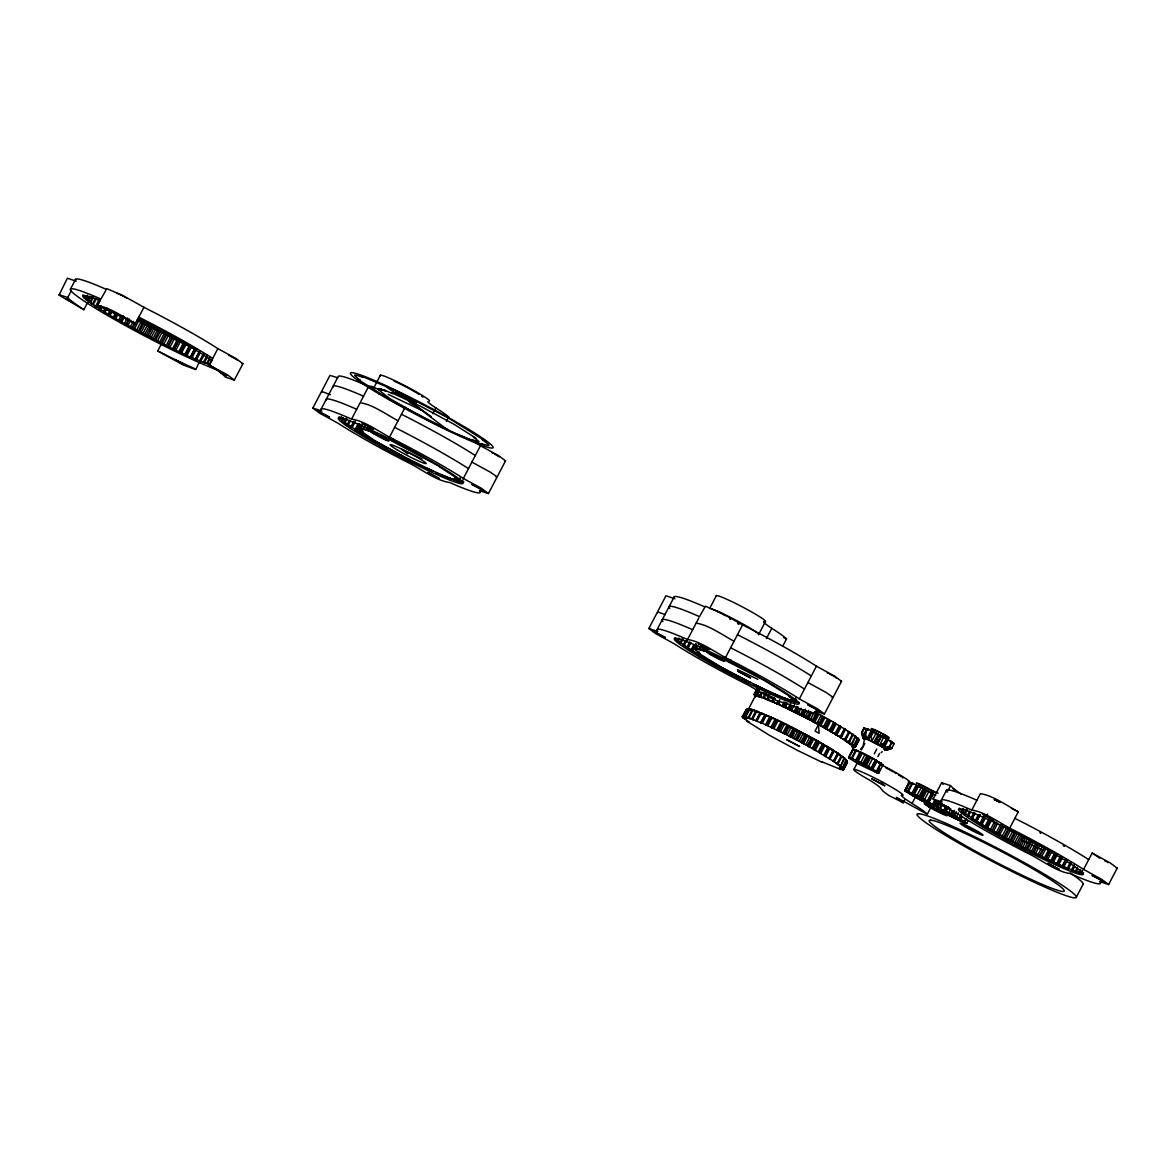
<?xml version="1.0" encoding="UTF-8"?>
<svg xmlns="http://www.w3.org/2000/svg" width="1176" height="1176" viewBox="0 0 1176 1176"><rect width="100%" height="100%" fill="white"/><g stroke="black" fill="none" stroke-linecap="round" stroke-linejoin="round"><path stroke-width="1.5" d="M748.318 709.466L755.139 696.207C754.713 691.473 753.713 696.854 756.874 695.986M756.859 691.15L754.683 695.31L755.58 697.25L754.11 694.34L757.006 688.798M846.382 760.343L846.602 762.945M851.674 746.363C855.378 747.848 849.792 748.083 854.996 747.348L859.024 739.439L855.422 737.293M174.327 349.331L180.178 352.462L184.456 344.274L178.605 341.158L174.019 349.537L120.231 321.386L123.112 315.58M707.717 660.206L703.174 657.605M1054.769 852.982L1050.506 861.155L1047.669 859.465L1051.947 851.292L1050.33 850.513L1045.743 858.892L1040.025 855.775L1044.303 847.602L1039.349 855.79L1037.835 855.04L1029.206 850.38L1033.483 842.207L1002.408 826.037L998.13 834.21L986.076 827.375L989.648 820.554M816.012 712.538L812.263 721.167L824.773 728.047L829.007 719.653L814.498 711.73L810.867 718.668L808.265 719.212L806.501 718.271L810.058 711.465M772.456 728.106L776.733 719.933L771.03 717.11L766.561 725.004L770.868 727.371L785.583 734.177L789.317 725.901L779.6 721.123L776.189 720.873L776.792 719.785L817.937 741.13L813.718 749.509L815.291 750.42L819.613 752.522L823.7 744.423L811.808 737.72L807.236 745.555L813.718 749.509M817.996 741.336L828.992 747.554L828.757 748.862L824.964 745.364L820.686 753.537L829.918 759.196L834.387 761.563L838.018 754.639L837.782 753.081L834.196 751.008L829.918 759.196M880.853 735.279L877.517 744.305L879.457 745.364L885.205 743.717L887.645 739.057L872.504 731.09L868.447 739.748L883.97 748.054L889.409 746.334L891.849 741.674L886.836 738.998L882.559 747.172L885.205 743.717L884.161 743.114L879.045 745.172M822.627 716.125L818.658 724.636L830.535 731.34L835.004 723.078L829.007 719.653M778.953 730.884L782.937 722.74M779.776 699.72L777.865 704.027L783.569 706.85L785.788 702.528M783.569 706.85L784.333 705.291L785.744 705.967L787.773 708.849L810.764 720.359M746.539 710.892L742.909 717.816L749.083 722.035L746.731 721.094L769.501 735.323L797.21 750.259L822.406 762.415L821.789 761.739L841.31 769.663L839.047 768.104L843.236 769.854L847.264 761.945C844.456 755.977 849.293 766.972 846.455 760.387M851.512 745.07C851.968 748.23 858.465 746.745 853.306 747.304M843.236 769.854L840.223 768.09L843.765 769.604L847.426 762.562M859.156 740.174L855.525 747.098M696.589 649.769C686.505 643.875 703.909 653.253 694.516 647.741L695.957 644.977M745.628 718.301C735.544 712.406 752.949 721.785 743.541 716.272L747.157 709.349L750.038 709.069M87.289 303.158L83.863 309.7L59.035 295.147L67.355 278.227L76.278 281.182M70.413 289.237L75.543 279.418M83.863 309.7A89.788 7.041 27.6 0 1 67.723 297.543L71.148 291.001M87.494 295.485L86.069 298.219L87.377 295.25M88.391 296.587L86.965 299.321L88.112 296.264M90.64 296.646L88.509 300.733L89.479 297.601M93.492 296.984L90.64 302.438L90.023 301.953L92.875 296.499M96.932 297.616L93.374 304.437L92.595 303.878L95.447 298.425M100.225 299.88L96.667 306.686L95.741 306.069L99.298 299.248M97.49 305.613C109.618 307.127 123.686 317.329 135.431 323.679A89.788 7.041 27.6 0 0 97.49 305.613L100.225 300.38M217.839 348.611L209.284 364.957A89.788 7.041 27.6 0 1 225.424 377.114L234.362 380.083L242.903 363.737L236.038 358.562L217.839 348.611A89.788 7.041 27.6 0 0 143.972 307.318L122.745 295.441L106.796 288.664L100.916 299.071A89.788 7.041 27.6 0 0 96.77 309.082A89.788 7.041 27.6 0 0 217.575 370.043M101.915 306.466L100.489 309.185L99.416 308.494L100.842 305.775M106.237 309.17L104.811 311.89L103.606 311.155L105.032 308.421M111.705 310.699L109.574 314.786L104.855 312.375L106.987 308.288M108.251 313.992L109.677 311.272M116.88 313.757L114.733 317.843L110.074 315.506L108.824 314.756L110.956 310.67M110.074 315.506L112.205 311.419M113.308 317.005L115.454 312.919M120.261 321.033L114.351 318.005L116.483 313.918L110.647 310.92M115.689 318.784L117.821 314.698M118.747 320.166L120.878 316.079M120.231 321.386L122.363 317.299M121.642 322.18L124.494 316.726M124.48 323.429L127.331 317.976M126.067 324.311L128.919 318.872M126.405 324.855L129.257 319.402M127.875 325.664L130.727 320.21M130.463 326.752L133.314 321.298M132.124 327.663L134.975 322.209M132.814 328.383L143.972 307.318M134.329 329.207L138.606 321.033L178.605 341.158M136.651 330.118L140.929 321.945M138.342 331.044L142.619 322.871M139.4 331.941L143.678 323.753M140.944 332.764L145.221 324.576M142.972 333.499L147.235 325.326M144.692 334.41L148.97 326.237M146.089 335.469L150.366 327.296M149.999 330.794L152.851 325.34M147.647 336.292L151.91 328.119M149.352 336.851L153.63 328.677M151.087 337.747L155.364 329.574M152.806 338.967L157.084 330.794M154.365 339.761L158.642 331.588M155.746 340.143L160.024 331.97M157.481 341.025L161.744 332.852M159.51 342.378L163.787 334.204M161.053 343.157L165.316 334.984M199.082 362.502L195.76 369.602L183.294 364.972L157.731 350.977L161.156 344.436M162.082 343.348L166.36 335.16M163.787 344.186L168.065 336.013M166.11 345.685L170.388 337.497M167.624 346.42L171.902 338.247M168.3 346.42L172.578 338.232M169.961 347.229L174.239 339.055M172.549 348.831L176.826 340.658M174.019 349.537L178.296 341.363M175.93 350.095L180.207 341.922M178.767 351.8L183.044 343.627M180.178 352.462L184.397 343.892L190.306 346.993M188.88 349.713L186.028 355.167L181.648 352.771L185.926 344.597M184.706 354.564L188.983 346.376M185.617 354.593L189.895 346.406L194.569 348.904L190.291 357.078L186.028 355.167M187.058 355.24L191.335 347.067M190.762 356.872L195.025 348.699L196.363 349.287L192.1 357.46L190.291 357.078M192.1 357.46L196.612 359.827L195.495 358.901L199.758 350.727M195.481 359.341L199.038 352.535M195.495 358.901L196.715 359.415L200.273 352.594M196.715 359.415L201.243 361.738L199.773 360.65L203.33 353.829M201.64 358.606L203.771 354.52M199.773 360.65L200.861 361.076L204.433 354.27M200.861 361.076L205.359 363.34L203.551 362.09L207.123 355.284M203.551 362.09L204.506 362.443L207.358 356.989M204.506 362.443L208.916 364.634L206.814 363.237L209.666 357.783M206.814 363.237L207.623 363.502L209.754 359.415M210.93 361.326L210.151 364.222M470.988 439.809A89.788 7.041 27.6 0 1 480.455 445.733L498.653 455.685L505.533 460.86L488.422 493.567L479.499 490.598A89.788 7.041 27.6 0 1 449.732 482.527C437.619 481.013 423.551 470.812 411.806 464.461A89.788 7.041 27.6 0 1 337.938 423.184L319.74 413.232L312.875 408.057L329.971 375.35L337.718 377.819M321.063 409.263L338.159 376.555A89.788 7.041 27.6 0 1 368.661 386.389L360.797 401.442M341.437 416.392L339.555 418.715M342.951 417.627L342.142 420.832L343.568 418.097M347.023 418.73L344.877 422.816L344.098 422.257L346.244 418.171M350.316 420.993L348.169 425.08L347.243 424.448L349.39 420.361M312.875 408.057L321.798 411.027A89.788 7.041 27.6 0 1 351.565 419.097L360.121 402.751C372.233 404.265 386.301 414.452 398.047 420.802M354.843 422.125L351.991 427.579L350.933 426.888L353.785 421.434M352.3 426.447L355.152 420.993M380.407 375.144L373.571 388.227A27.827 2.19 27.6 0 1 375.188 388.447M355.108 429.534L357.96 424.08M359.341 426.08L357.901 428.858L360.9 430.21L357.372 428.064L359.488 423.728M359.165 424.83L356.313 430.284L355.211 430.063L361.076 433.18L362.502 430.46M356.357 430.754L357.783 428.035M357.372 428.064L361.399 429.02L358.518 427.314L359.974 424.536M358.518 427.314L360.326 424.58M358.886 427.344L362.987 429.24L360.429 427.652L361.885 424.889M360.429 427.652L362.428 425.021M359.753 432.386L361.179 429.666M361.752 430.431L360.326 433.15L361.076 433.18M360.988 427.799L365.368 429.887L363.193 428.476L364.648 425.697M363.193 428.476L365.383 425.947M363.002 431.166L361.576 433.885L366.25 436.237M363.928 428.711L368.529 430.975L366.765 429.74L368.206 426.976M488.422 493.567L481.557 488.393L463.359 478.441A89.788 7.041 27.6 0 0 389.491 437.163L405.132 407.264M432.753 413.702L435.796 407.881A45.041 3.528 27.6 0 1 427.799 401.692M446.351 421.361L448.644 416.995A62.137 4.88 27.6 0 0 437.075 408.689L435.796 407.881M458.317 481.616L460.242 477.75M459.125 481.881L460.551 479.161M463.359 478.441L480.455 445.733M463.079 479.881L461.007 482.439M669.747 608.565A89.788 7.041 27.6 0 1 669.556 606.39L670.688 606.301A89.788 7.041 27.6 0 1 699.514 616.636L705.409 606.228L721.344 613.005L742.585 624.897A89.788 7.041 27.6 0 1 816.438 666.175L834.651 676.126L841.516 681.301L824.405 714.008L815.482 711.039A89.788 7.041 27.6 0 1 785.715 702.954C773.602 701.44 759.534 691.253 747.789 684.902A89.788 7.041 27.6 0 1 673.921 643.61L655.723 633.658L648.858 628.499L665.954 595.791L674.877 598.746M657.046 629.689L674.142 596.982M679.552 638.539L678.14 641.258L678.934 638.053M683.006 639.171L680.86 643.257L680.081 642.699L682.227 638.612M683.227 644.889L685.373 640.802M684.153 645.521L687.005 640.067M648.858 628.499L657.781 631.453A89.788 7.041 27.6 0 1 687.548 639.538L698.838 617.944M690.827 642.552L687.975 648.005L686.916 647.315L689.768 641.861M690.43 642.802L687.578 648.255L692.296 650.725L695.854 643.904M709.554 608.668L716.39 595.585M691.091 649.975L693.943 644.521M750.361 682.506L721.829 667.571L698.338 653.033L697.691 652.562L700.058 653.503L693.311 648.314L695.81 643.654M693.766 648.476L692.341 651.195L697.059 653.621M694.516 647.741L696.31 645.007M694.869 647.785L698.97 649.666L696.427 648.094L697.868 645.315M696.427 648.094L701.352 650.328L699.176 648.902L700.631 646.139M699.176 648.902L701.366 646.388M701.837 656.84L697.559 654.326L698.985 651.607M699.911 649.152L704.512 651.416L702.748 650.181L704.189 647.403L709.598 649.549L698.147 643.522L704.159 647.285M824.405 714.008L817.54 708.834L799.342 698.882A89.788 7.041 27.6 0 0 725.474 657.605L742.585 624.897M724.945 659.942L729.326 662.411L730.752 659.677M765.385 621.604L758.549 634.687A27.827 2.19 27.6 0 0 740.233 622.501A27.827 2.19 27.6 0 0 711.171 608.889M766.458 638.495L771.779 628.322A45.041 3.528 27.6 0 1 763.783 622.133M742.909 717.816L745.922 719.168L742.335 716.845L746.29 709.422L748.715 709.025M742.394 717.022L746.01 710.098M755.139 696.207L754.154 694.516L757.05 688.974M759.387 689.959L757.226 694.105L757.844 696.148L761.504 697.588L756.095 695.869L755.315 693.766L757.476 689.606M743.541 716.272L747.51 709.393L749.95 709.025M756.8 695.942L755.668 693.796L757.844 689.65M743.894 716.316L747.995 718.198L745.452 716.625L749.068 709.701L750.994 709.231L756.859 711.421M745.452 716.625L749.626 709.834L752.155 709.554M758.932 696.442L757.77 694.252L759.226 691.488M782.746 646.153L786.553 638.877A73.147 5.733 27.6 0 0 773.264 629.263L771.779 628.322M746.01 716.757L750.391 718.859L748.215 717.433L751.832 710.51L753.595 709.981L778.13 720.418M808.529 710.363L805.633 715.905L805.736 717.713L777.424 703.821L760.446 696.898L759.99 694.928L761.431 692.149M748.215 717.433L748.95 717.683L752.567 710.76L755.036 710.466M761.96 697.412L760.725 695.178L762.166 692.399M748.95 717.683L753.537 719.947L751.773 718.712L755.389 711.789L756.977 711.171M763.812 698.088L764.988 693.428M752.581 719.594L756.3 712.127L760.519 712.803L756.242 720.976L751.773 718.712M769.295 695.134L767.84 697.897L768.516 700.176L765.576 698.75L764.459 696.545L765.899 693.781M756.08 720.418L759.696 713.494L761.004 712.744L764.841 714.582L760.563 722.755L756.242 720.976M767.355 699.72L768.781 696.986M757.138 720.859L760.754 713.935L763.121 713.626M773.823 697.412L771.677 701.499L767.855 699.661M761.034 722.52L765.738 714.743L771.221 717.389L766.943 725.563L761.034 722.52L761.886 723.328L764.033 719.242M761.225 723.034L764.797 716.228M772.338 701.778L774.484 697.691M762.239 723.049L765.855 716.125L768.134 715.802M765.473 724.901L769.751 716.728M774.969 702.719L772.794 700.014L772.573 701.66L776.586 703.645L778.012 700.911M766.208 725.225L770.486 717.051M778.747 701.249L777.321 703.968L776.586 703.645M767.884 725.607L771.5 718.683L773.646 718.315M770.868 727.371L775.146 719.183M781.981 706.1L784.127 702.013M771.662 727.738L775.94 719.565M782.775 706.482L784.921 702.395M773.97 728.473L777.601 721.549M785.744 705.967L787.185 703.189M776.66 730.12L780.938 721.932M787.773 708.849L790.625 703.395M777.498 730.516L781.775 722.343M788.611 709.26L790.757 705.174M778.365 730.943L782.643 722.755M789.478 709.672L791.61 705.585M788.728 700.573L785.245 698.265L793.947 701.337L795.902 697.339M793.947 701.337L795.652 698.559M789.772 709.657L792.168 705.6M795.726 699.338L794.3 702.057L795.108 702.322L796.534 699.602M780.438 731.619L784.054 724.681L785.877 724.181M792.712 711.098L792.198 709.099L794.373 704.938M799.342 698.882L816.438 666.175M782.775 733.104L787.038 724.93M793.888 711.847L796.74 706.394M783.642 733.53L787.92 725.357M794.755 712.274L797.607 706.82M784.51 733.971L788.787 725.798M795.623 712.715L798.475 707.261M796.167 712.818L798.798 708.893M807.236 745.555L787.097 734.941L790.713 728.018L792.345 727.43L811.66 737.631M799.18 714.346L798.872 712.435L801.032 708.275M789.037 736.264L793.315 728.076M800.15 714.993L803.002 709.554M789.934 736.72L794.197 728.532M801.047 715.449L803.884 709.995M790.816 737.161L795.094 728.988M801.929 715.905L805.487 709.099M792.33 737.631L795.858 729.223M802.693 716.14L806.28 710.965M793.873 738.425L797.49 731.501L798.901 730.796M795.388 739.542L799.651 731.354M796.27 739.998L800.547 731.825M807.383 718.742L810.94 711.936M797.152 740.468L801.429 732.295M808.265 719.212L811.837 712.391M799.107 741.174L802.723 734.25L802.399 732.648M800.621 741.982L805.428 734.25M801.679 742.879L805.957 734.706M812.792 721.623L817.07 713.435M802.547 743.35L806.824 735.176M813.674 722.093L817.937 713.905M803.428 743.82L807.706 735.647M814.542 722.564L818.819 714.376M805.766 744.746L809.382 737.822L808.867 736.102M815.718 723.019L817.54 722.24L821.157 715.317M818.496 724.548L815.071 731.09L819.113 733.324L818.496 724.548L809.25 719.565M807.824 746.216L812.102 738.043M818.952 724.96L823.215 716.787M808.662 746.687L812.939 738.513M819.79 725.43L824.053 717.257M809.514 747.157L813.777 738.969M820.627 725.886L824.89 717.713M812.204 748.303L815.821 741.38L815.13 739.557M821.965 726.474L823.964 725.798L827.595 718.874M813.616 749.097L817.937 741.13M829.109 720.08L824.832 728.253L835.827 734.471L836.915 733.265L835.71 732.545L833.431 733.045L830.344 731.428L835.004 723.078M814.512 749.965L818.775 741.791M825.625 728.708L829.888 720.52M815.291 750.42L819.569 742.232M826.419 729.149L830.682 720.976M818.29 751.758L821.921 744.834L821.068 742.909M827.919 729.826L830.065 729.252L833.681 722.329M820.686 753.537L819.231 752.684L823.685 744.423M819.966 753.11L824.229 744.937M831.079 731.854L835.357 723.681M831.814 732.28L836.077 724.107L834.622 723.255M823.935 755.065L827.566 748.142M835.71 732.545L839.326 725.621L836.077 724.107M824.993 754.33L827.845 748.877M838.429 736.058L841.869 736.294L840.546 737.381L835.401 734.427L837.533 730.34M824.935 756.08L829.212 747.907M836.048 734.824L840.531 726.342L839.326 725.621M825.596 756.491L829.874 748.303L828.962 747.554M836.709 735.22L840.987 727.047L839.664 726.254L840.531 726.342M829.036 758.153L832.652 751.229L829.874 748.303M840.796 735.632L844.427 728.708L840.987 727.047M829.345 758.829L833.622 750.655M844.736 729.385L840.458 737.572L844.618 739.998L846.161 739.057L849.778 732.134L844.162 729.032L845.485 729.37L841.031 737.925M833.49 760.975L837.106 754.051L835.974 751.905L845.162 758.593L847.264 761.945M854.07 735.97L858.01 738.234L854.379 745.158L852.291 745.775L842.839 738.837L845.25 738.455L848.866 731.531M834.298 760.24L837.856 753.434L836.9 752.787L837.782 753.081M846.838 736.264L844.691 740.351L847.984 742.306L849.719 741.468L853.335 734.544L848.014 731.531L849.778 732.134M839.679 754.36L841.575 757.065L837.944 763.988L837.209 763.474L840.84 756.55L837.856 753.434M846.514 741.277L848.984 740.953L852.6 734.03M842.619 756.477L844.324 759.108L840.708 766.032L843.78 758.682L842.575 756.447M847.264 742.159L849.454 743.394L851.924 743.085L855.54 736.161L851.159 733.706L853.335 734.544M849.454 743.394L850.557 744.246L852.482 743.526L855.54 736.161M842.619 767.663L845.882 760.416L844.75 758.197L846.235 760.74L842.619 767.663L839.752 766.414L843.809 769.486M851.586 745.114L854.026 744.82L857.642 737.896M848.631 757.256L852.909 749.068L857.642 751.17L855.76 749.876L851.483 758.064L853.379 759.358L848.631 757.256L851.836 759.299L848.866 757.976L853.144 749.803M863.449 730.09C859.568 735.088 867.329 746.584 861.582 732.472L864.022 727.812L867.888 729.649M848.881 757.256L853.159 749.083M872.004 732.927L868.447 739.748L863.61 737.822L861.832 732.486L864.272 727.826M842.972 769.868L847.102 761.71M852.335 747.745L854.746 747.363L858.877 739.204M881.794 736.117L877.517 744.305L876.135 743.6A12.951 1.014 27.6 0 0 865.551 738.557L864.492 738.087L864.433 733.28L866.874 728.62L872.504 731.09M852.262 758.373L856.54 750.185L861.611 752.831L857.333 761.004L851.483 758.064M871.093 730.84L866.815 739.013L865.213 733.589L867.653 728.929M864.492 738.087L863.61 737.822L866.462 732.369M855.702 760.284L859.979 752.096M861.435 749.92L864.772 743.526M857.333 761.004L861.391 752.346L876.532 760.328L871.445 768.442L875.018 761.622M853.894 769.383L857.701 762.107M872.254 768.501L858.245 761.063L862.523 752.89M876.105 733.177L871.842 741.35L871.195 736.294L873.636 731.619M860.729 762.621L864.992 754.433M862.728 763.621L867.006 755.448M873.841 742.365L877.193 739.292L878.413 739.939L873.841 742.365L878.119 734.192M864.228 764.077L868.505 755.889M877.193 739.292L879.619 734.632M865.462 764.723L869.74 756.535M866.403 765.561L870.681 757.388M874.253 753.889L876.767 749.097M868.344 766.62L872.607 758.447M879.457 745.364L883.72 737.19M871.21 767.899L875.488 759.711M884.161 743.114L886.601 738.455M877.899 756.624L879.56 753.434M877.134 761.137L881.353 763.371L877.075 771.544L872.857 769.31L877.134 761.137L875.723 760.255L876.532 760.328M888.247 739.88L883.97 748.054L881.647 746.687L885.205 743.717M887.807 747.098L886.381 749.818L883.793 747.995L890.026 746.76L891.849 741.674M876.458 771.118L880.736 762.945M848.866 757.976L859.391 764.532L877.061 772.941L879.722 769.016M877.59 773.102L875.003 771.515L878.81 773.147L883.029 764.826L878.972 762.415L881.353 763.371M884.543 749.759L886.528 750.259L891.761 748.362L894.142 743.555L890.085 741.145L892.466 742.1M904.8 790.36L909.077 782.187L913.811 784.289L911.929 782.995L907.652 791.169L909.533 792.462L904.8 790.36L908.004 792.418L905.035 791.095L909.651 783.216M905.05 790.375L909.313 782.187M935.89 802.135L933.759 806.222L921.602 800.827L905.388 791.389L907.519 787.303M908.431 791.477L912.694 783.304L917.78 785.935L913.502 794.109L907.652 791.169M931.113 806.957L927.32 814.233L926.512 813.424A59.8 4.689 27.6 0 0 920.69 809L912.091 803.443A44.703 3.513 27.6 0 1 901.272 795.182A27.827 2.19 27.6 0 0 887.659 784.907A27.827 2.19 27.6 0 0 855.511 769.589A27.827 2.19 27.6 0 0 869.137 779.864A44.747 3.513 27.6 0 1 880.927 788.611L882.882 790.992A59.785 4.689 27.6 0 0 889.027 795.579L903.212 802.752L904.726 799.842M911.87 793.388L916.148 785.215M913.502 794.109L917.559 785.465L932.7 793.433L927.614 801.547L931.172 794.741M928.423 801.62L914.413 794.182L918.691 785.994M912.091 803.443L915.898 796.181M916.883 795.726L921.161 787.553M918.897 796.74L923.175 788.567M920.396 797.181L924.674 789.008M921.631 797.828L925.894 789.655M922.572 798.68L926.85 790.492M924.498 799.739L928.775 791.566M927.379 801.003L931.657 792.83M935.376 800.562L933.23 804.649L929.025 802.429L933.303 794.256L931.892 793.374L932.7 793.433M1108.645 884.543L1101.78 879.369L1083.581 869.417L1092.137 853.07L1110.335 863.022L1117.2 868.182L1108.645 884.543L1099.722 881.574A89.788 7.041 27.6 0 1 1069.954 873.503C1057.841 871.975 1043.774 861.788 1032.028 855.437A89.788 7.041 27.6 0 1 958.161 814.159L939.962 804.208L933.097 799.033L941.638 782.672L950.575 785.642A89.788 7.041 27.6 0 0 961.439 794.3M932.627 804.237L934.758 800.136M933.759 806.222C926.541 800.915 938.095 811.22 937.066 802.017M934.964 806.266L937.11 802.164M938.948 804.208L936.816 808.309L939.786 809.632L936.581 807.574L938.713 803.487M936.581 807.574L939.668 802.135M941.285 800.239L946.415 790.419M968.127 820.598L966.745 823.465L962.953 821.833L965.54 823.435L946.165 814.204L937.154 808.603L939.301 804.516M947.841 790.875L950.575 785.642M936.816 807.574L941.315 809.676L939.418 808.382L941.564 804.296M939.418 808.382L940.197 808.691L942.343 804.605M940.197 808.691L943.652 810.602L945.783 806.515M947.415 807.236L945.283 811.322L947.195 806.751M961.63 816.1L960.204 818.819L946.195 811.381L948.326 807.295M948.664 812.939L950.796 808.853M950.678 813.954L952.104 811.22M952.178 814.395L954.309 810.308M953.398 815.042L954.824 812.322M954.353 815.879L956.485 811.793M956.279 816.952L958.411 812.866M963.173 808.588L962.38 811.808L963.791 809.073M959.16 818.217L961.292 814.13M966.437 819.143L965.011 821.862L960.807 819.643L959.395 818.761L960.821 816.041M960.807 819.643L962.233 816.908M966.466 809.147L964.32 813.233L965.099 813.792L967.245 809.705M964.393 821.436L965.819 818.716M969.612 811.337L967.466 815.424L968.392 816.056L970.538 811.969M933.097 799.033L942.02 802.003A89.788 7.041 27.6 0 1 971.788 810.073L980.343 793.712C992.456 795.241 1006.524 805.428 1018.269 811.778L1009.714 828.139A89.788 7.041 27.6 0 1 1083.581 869.417M974.007 812.41L971.155 817.864L972.214 818.555L975.066 813.101M973.948 814.703L971.817 818.79L976.536 821.26L980.093 814.439M975.33 820.51L978.182 815.056M980.152 814.924L976.58 821.73L981.298 824.155L984.871 817.335M979.99 823.362L983.548 816.541M981.269 822.759L984.121 817.305M985.356 818.055L981.798 824.861L986.473 827.213L990.736 819.04L993.823 820.098L982.386 814.071L990.795 818.996M986.223 816.673L987.59 814.057M985.047 826.375L988.604 819.554M987.414 828.139L991.691 819.966M990.471 829.521L994.749 821.348M991.956 830.741L996.263 822.215M993.367 831.55L997.645 823.362L996.234 822.568M996.204 832.784L1000.482 824.611L1002.07 825.508L997.792 833.681M999.6 835.033L1003.878 826.86M1006.465 827.933L1002.202 836.121L1004.554 837.738L1011.125 841.296L1015.403 833.122M1003.848 837.033L1008.126 828.845M1004.554 837.738L1008.817 829.565M1006.053 838.562L1010.331 830.388M1008.376 839.488L1012.654 831.314M1010.081 840.399L1014.359 832.226M1012.668 842.119L1016.946 833.946M1018.975 834.695L1014.697 842.869L1017.813 844.838L1022.091 836.665M1016.417 843.78L1020.695 835.607M1023.87 836.062L1021.723 840.149L1042.127 849.866M1023.649 837.474L1019.372 845.647L1029.206 850.38M1021.077 846.22L1025.354 838.047M1022.811 847.117L1027.089 838.944M1024.546 848.337L1028.809 840.149M1026.089 849.131L1030.367 840.958M1027.471 849.513L1031.749 841.325M1031.234 851.747L1035.512 843.574L1043.627 847.602M1032.778 852.527L1037.056 844.339M1033.807 852.703L1038.085 844.53M1035.512 853.555L1039.79 845.382M1037.835 855.04L1042.112 846.867M1041.686 856.584L1045.964 848.41M1044.288 858.186L1048.551 850.013L1050.021 850.718M1045.743 858.892L1049.315 852.085M1055.416 854.614L1051.858 861.435L1056.43 863.919L1060.002 857.113M1051.903 861.817L1055.46 855.011M1053.387 862.14L1057.665 853.967M1060.914 857.142L1057.342 863.948L1060.943 865.83M1058.473 863.169L1061.325 857.716M1058.782 864.595L1062.354 857.789M1062.016 866.447L1065.588 859.627M1066.044 859.421L1062.487 866.242L1067.205 868.711L1070.072 862.817M1063.824 866.815L1067.382 860.009M1071.292 863.316L1068.44 868.77L1067.22 868.255M1074.35 864.551L1071.498 870.005L1074.982 871.725M1072.659 869.329L1074.085 866.609M1072.6 870.446L1074.732 866.359M1077.422 867.373L1075.29 871.46L1076.246 871.813L1077.672 869.079M1079.965 869.872L1078.539 872.592L1079.348 872.857L1080.773 870.137M1081.229 873.415L1082.655 870.681M1076.26 897.317L1083.111 884.234M876.135 743.6L878.413 739.939M746.29 709.422L752.096 709.51M860.391 749.421L863.169 746.216L864.139 740.689M881.147 752.596L882.235 751.67M425.521 467.916L433.165 471.164L425.403 467.857M885.807 749.332L890.026 746.76L885.308 749.053L886.381 749.818L891.761 748.362M886.116 750.244L890.541 748.333M851.615 746.172L855.408 746.363L852.879 746.422M729.326 662.411L764.576 680.566L791.668 697.5L789.14 696.442C798.886 703.718 793.521 698.47 791.463 698.897C801.547 704.762 784.818 695.81 794.197 701.322M72.75 302.364L66.282 298.998L72.809 302.35M182.574 363.751L176.091 360.341L182.648 363.737M58.8 294.573L67.723 297.543M242.094 363.766L242.903 363.737M504.71 460.904L505.533 460.86M496.169 477.25L496.742 476.633L490.113 472.046L471.914 462.095M840.708 681.33L841.516 681.301M832.152 697.691L832.726 697.074L826.096 692.473L807.897 682.521M1116.391 868.226L1117.2 868.182M392.858 440.03L395.033 441.617L389.682 439.486M862.949 738.043L861.832 732.486M108.824 314.756L109.574 314.786M886.836 738.998L887.645 739.057M959.395 818.761L960.204 818.819M887.909 737.47C887.16 735.044 871.945 729.105 872.754 729.752M918.838 784.26L931.862 791.007M864.081 738.058L862.875 737.808M748.539 681.977L749.568 682.168M104.811 311.89L103.709 311.669L104.855 312.375M424.066 467.21L404.309 457.361M741.865 678.596L743.232 678.964M760.725 695.178L759.99 694.928M751.832 710.51L752.567 710.76M100.489 309.185L99.049 308.774L103.606 311.155M892.452 743.511L890.394 742.071M760.446 696.898L761.872 697.383M735.132 675.112L738.572 676.582M764.459 696.545L763.547 696.192M755.389 711.789L756.3 712.127M96.667 306.686L94.903 306.098L99.416 308.494M834.387 761.563L832.623 760.96L837.209 763.474M117.468 293.456L116.659 293.412M450.408 478.852L451.231 479.161L449.261 477.824L452.54 479.382M791.051 700.925L792.007 701.264M759.696 713.494L760.754 713.935M93.374 304.437L91.302 303.658L95.741 306.069M366.765 429.74L375.556 433.797M702.748 650.181L708.099 652.327M846.896 741.894L847.984 742.306M837.944 763.988L835.783 763.15L840.164 765.605M764.635 698.382L765.576 698.75M757.8 711.465L758.74 711.833M388.154 448.512L365.854 436.399M721.814 668.027L733.574 674.304M865.551 738.557L864.433 733.28L865.213 733.589M999.085 802.223L999.923 802.458L999.041 801.767M855.76 749.876L856.54 750.185M911.929 782.995L912.694 783.304M90.64 302.438L88.273 301.497L92.595 303.878M446.307 477.265L447.292 477.662L445.748 476.53L449.203 478.22M764.65 715.596L765.855 716.125M877.075 771.544L874.694 770.589L878.81 773.147M933.23 804.649L930.863 803.708L934.92 806.104M965.011 821.862L962.644 820.907L966.745 823.465M118.07 293.691L120.099 294.588M716.669 611.255L718.698 612.152M840.708 766.032L838.165 764.973L842.266 767.34M330.353 394.666L322.224 391.667L321.651 392.284M448.218 477.794L442.264 475.266L443.043 476.015M665.146 614.607L658.207 612.093L657.634 612.711M88.509 300.733L85.877 299.615L90.023 301.953M770.177 718.08L771.5 718.683M760.563 722.755L761.886 723.328M729.561 618.87L730.458 619.267M994.396 799.342L996.469 800.327M954.398 790.052L955.662 790.448L953.06 788.773M709.128 661L720.315 667.204M86.965 299.321L84.099 298.057L88.053 300.321M773.455 693.517L790.742 701.19M855.143 736.97L858.01 738.234M725.665 659.927L732.236 662.088L728.12 659.53M943.652 810.602L945.283 811.322M864.257 728.547L867.227 729.87M228.629 355.387L229.467 355.755M827.242 672.951L828.08 673.319M436.134 472.884L445.131 476.633M86.069 298.219L82.996 296.808L86.686 298.998M436.208 472.943L441.794 475.471M792.198 709.099L790.728 708.378M782.584 723.96L784.054 724.681M882.823 783.157L881.809 782.687M381.039 390.461L371.19 386.272L368.661 386.389M767.84 697.897L769.971 700.543M180.119 352.065L181.648 352.771M450.481 431.327L474.634 441.368L472.267 439.868C481.307 442.867 480.675 442.735 473.369 437.163L475.912 438.222L454.803 424.712L420.773 406.367L391.285 392.608L392.608 393.637L383.42 389.638L385.596 391.049L380.671 388.815L383.214 390.403L379.113 388.506L381.627 390.182L377.555 389.05L390.035 398.752L424.124 418.156L456.376 434.047L483.63 445.131L481.234 443.602C491.553 446.689 491.2 446.527 482.233 439.574L484.733 440.618L448.438 418.024L395.915 390.726M693.311 648.314L696.56 649.843M742.335 716.845L745.599 718.374M492.097 452.892L493.009 453.333M1104.926 861.038L1105.719 861.42M798.872 712.435L797.343 711.671M783.628 706.702L786.435 708.04M789.199 727.253L790.713 728.018M394.886 390.432L397.15 391.505M445.719 415.598L448.644 416.995M404.309 396.371L401.281 394.93L431.313 416.701M409.498 402.589L414.79 405.103M388.256 394.401L421.728 410.336M447.644 429.637L393.372 401.736L357.607 379.172L360.238 380.274C351.947 373.63 352.741 374.012 363.502 377.452L361.238 375.982L396.033 390.785L416.466 402.809L397.062 394.195L386.301 386.919L394.783 390.197M445.822 428.946L449.056 430.49M421.905 458.89L401.501 449.173L407.616 453.774M783.628 637.495L786.553 638.877M882.955 735.103L886.263 736.676M757.888 679.331L737.484 669.614L743.6 674.215M870.064 735.75L871.195 736.294M857.113 760.519L858.245 761.063M913.282 793.638L914.413 794.182M945.063 810.852L946.195 811.381M927.32 814.233L896.303 797.328L903.212 802.752M393.989 440.559L396.238 441.647M890.805 742.085L894.201 743.702M805.633 715.905L804.105 715.111M795.961 730.708L797.49 731.501M120.555 294.823L122.539 295.808M719.168 612.387L721.138 613.372M753.595 684.505L755.11 685.24M778.336 702.498L780.482 705.232M230.878 356.431L231.863 356.931M348.522 425.683L350.933 426.888M413.585 461.727L423.963 467.166M829.477 673.995L830.477 674.51M997.38 801.444L996.528 801.018M683.3 645.521L686.916 647.315M753.39 684.359L754.889 685.108M812.395 719.462L810.867 718.668M802.723 734.25L804.237 735.059M390.3 437.825L393.901 439.618M933.303 794.256L935.699 795.446M789.317 725.901L792.345 727.43M411.012 460.772L412.555 461.551M139.356 318.946L181.369 341.099L212.43 360.62M456.288 480.69L452.04 478.705L454.392 480.205M785.583 734.177L787.097 734.941M344.803 423.213L347.243 424.448M407.249 458.537L408.983 459.419M819.01 723.049L817.54 722.24M809.382 737.822L810.867 738.631M207.623 363.502L210.048 364.751M209.284 364.957L227.497 374.909L234.362 380.083M494.493 454.068L497.404 455.641M341.657 420.993L344.098 422.257M405.411 457.787L389.859 449.423M677.641 641.435L680.081 642.699M702.645 647.212L706.291 649.123M825.376 726.577L823.964 725.798M815.821 741.38L817.232 742.174M232.363 357.195L233.848 357.989M830.976 674.759L832.461 675.553M996.748 800.474L998.615 801.503M675.083 639.494L677.508 640.788M878.913 763.489L883.029 764.826M402.604 455.979L374.585 440.544L357.901 428.858M721.638 613.637L723.093 614.431M123.039 296.073L124.494 296.866M831.388 730.017L830.065 729.252M821.921 744.834L823.229 745.599M99.96 300.659L89.508 296.425L91.772 297.896C85.128 296.073 78.13 292.589 85.951 297.984M137.092 320.21L138.606 321.033M1107.145 862.155L1107.954 862.611M784.201 698.235L787.7 700.146M396.194 441.5L392.137 439.089M782.966 698.176L773.529 693.987M833.387 676.068L834.622 676.803M234.774 358.504L236.009 359.239M995.146 800.268L994.235 799.724M832.652 751.229L833.71 751.89L833.71 750.464L826.596 746.128M748.362 709.143L749.935 710.054M864.022 727.812L867.153 729.62M772.117 693.311L767.59 691.238M852.909 749.068L856.04 750.891M909.077 782.187L912.194 783.995M772.191 693.384L767.663 691.282M1063.163 845.632L1064.456 846.397M497.83 455.891L499.315 456.788M723.99 614.945L725.151 615.636M125.376 297.381L126.538 298.072M696.31 653.591L697.559 654.326M846.161 739.057L845.25 738.455M837.106 754.051L838.018 754.639M737.984 623.192L739.204 623.956M456.744 480.778L454.024 479.132L458.743 480.646L454.73 477.441L457.243 478.367L439.265 466.725L440.118 466.813L388.962 439.501M833.431 733.045L840.046 737.073M831.594 749.141L833.211 750.156M734.03 641.243C722.284 634.893 708.217 624.691 696.104 623.177M389.491 437.163C377.746 430.813 363.678 420.611 351.565 419.097M1009.714 828.139C997.968 821.789 983.9 811.587 971.788 810.073M725.474 657.605C713.729 651.239 699.676 641.052 687.548 639.538M370.543 429.402L369.69 428.873L371.322 429.402L370.308 428.696M844.427 728.708L845.485 729.37M705.673 649.314L706.526 649.843M927.614 801.547L929.025 802.429M871.445 768.442L872.857 769.31M849.719 741.468L848.984 740.953M840.84 756.55L841.575 757.065M744.967 679.846L746.995 681.213M866.874 728.62L868.755 729.914M835.592 677.42L836.371 678.008M236.993 359.856L237.773 360.444M116.542 313.889L110.515 310.949M863.978 738.925L864.992 739.63M396.018 390.976L447.439 429.71M943.137 784.348L941.638 782.672M1039.907 832.608L1040.789 833.417M864.433 733.28L866.815 739.013M861.582 732.472L863.61 737.822M862.17 733.501L864.154 738.969M886.116 749.744L891.702 748.215L886.145 750.067A12.951 1.014 27.6 0 1 883.911 749.45M1070.263 872.974A89.788 7.041 27.6 0 1 1082.567 884.646M915.678 785.524A10.187 0.794 27.6 0 1 917.339 786.112M917.897 786.347A10.187 0.794 27.6 0 1 919.808 787.2M920.529 787.538A10.187 0.794 27.6 0 1 926.688 790.713M927.438 791.125A10.187 0.794 27.6 0 1 928.834 791.918M929.481 792.301A10.187 0.794 27.6 0 1 931.172 793.344M932.024 793.918A10.187 0.794 27.6 0 1 932.642 794.373M917.045 783.76A10.187 0.794 27.6 0 1 926.056 787.185A10.187 0.794 27.6 0 1 933.024 792.168M932.583 792.007A10.187 0.794 27.6 0 1 932.068 791.801M931.245 790.787A12.951 1.014 27.6 0 1 938.139 793.153M1083.655 873.033A70.34 5.513 27.6 0 1 1019.607 845.265A70.34 5.513 27.6 0 1 959.425 808.162M947.15 792.183A89.788 7.041 27.6 0 1 976.918 800.253M1014.844 818.32A89.788 7.041 27.6 0 1 1088.711 859.612M1011.433 808.368A89.788 7.041 27.6 0 1 1018.269 811.778M1092.137 853.07A89.788 7.041 27.6 0 1 1099.707 858.157M856.481 751.038A12.951 1.014 27.6 0 1 869.299 756.683A12.951 1.014 27.6 0 1 879.295 763.15M870.96 731.251A10.187 0.794 27.6 0 1 872.842 731.972M873.445 732.236A10.187 0.794 27.6 0 1 884.44 737.925M885.043 738.293A10.187 0.794 27.6 0 1 886.572 739.263M887.321 739.792A10.187 0.794 27.6 0 1 887.953 740.336M872.342 729.635A10.187 0.794 27.6 0 1 874.944 729.84A10.187 0.794 27.6 0 1 886.719 736.044A10.187 0.794 27.6 0 1 887.527 737.631M881.809 765.091A27.827 2.19 27.6 0 1 908.122 782.099M885.837 767.81A20.36 1.602 27.6 0 1 893.407 771.941M894.789 772.72A20.36 1.602 27.6 0 1 896.083 773.485M898.42 774.91A20.36 1.602 27.6 0 1 899.449 775.557M900.36 776.16A20.36 1.602 27.6 0 1 901.169 776.719M902.404 777.645A20.36 1.602 27.6 0 1 902.815 778.012M662.911 621.648A89.788 7.041 27.6 0 1 662.72 619.473L663.852 619.385A89.788 7.041 27.6 0 1 692.679 629.719M730.605 647.785A89.788 7.041 27.6 0 1 804.472 689.062M737.455 634.702A89.788 7.041 27.6 0 1 811.308 675.98M799.415 702.484A70.34 5.513 27.6 0 1 735.367 674.73A70.34 5.513 27.6 0 1 675.186 637.627M674.215 597.717A89.788 7.041 27.6 0 1 704.644 606.831M716.449 596.261A27.827 2.19 27.6 0 1 743.908 607.713A27.827 2.19 27.6 0 1 763.768 621.384M723.093 656.634A10.187 0.794 27.6 0 1 723.652 656.987M725.033 657.884A10.187 0.794 27.6 0 1 725.857 658.531M737.822 623.603A10.187 0.794 27.6 0 1 738.513 624M196.862 349.243A70.34 5.513 27.6 0 1 137.386 319.843M182.853 340.937A70.34 5.513 27.6 0 1 179.561 339.364M178.296 338.776A70.34 5.513 27.6 0 1 138.239 318.211M75.602 280.153A89.788 7.041 27.6 0 1 106.046 289.267M138.841 317.138A89.788 7.041 27.6 0 1 212.709 358.415M195.657 369.043A89.788 7.041 27.6 0 1 157.731 350.977M389.873 438.104A10.187 0.794 27.6 0 1 388.741 438.192M388.183 436.869A10.187 0.794 27.6 0 1 388.639 437.178M380.465 375.82A27.827 2.19 27.6 0 1 404.706 385.596A27.827 2.19 27.6 0 1 429.402 401.163M393.798 380.98A20.36 1.602 27.6 0 1 419.141 394.43M421.537 396.077A20.36 1.602 27.6 0 1 422.787 397.179M463.858 481.734A70.34 5.513 27.6 0 1 399.384 454.289A70.34 5.513 27.6 0 1 339.158 416.627M326.252 400.178A89.788 7.041 27.6 0 1 326.722 399.031L327.869 398.943A89.788 7.041 27.6 0 1 356.695 409.292M394.621 427.344A89.788 7.041 27.6 0 1 468.489 468.636M333.102 387.095A89.788 7.041 27.6 0 1 333.572 385.949L334.704 385.86A89.788 7.041 27.6 0 1 363.531 396.209M401.472 414.261A89.788 7.041 27.6 0 1 475.325 455.553M317.902 411.085L329.339 417.113L317.902 411.085M362.164 423.095L373.601 429.122L362.237 423.081M427.726 472.473L439.177 478.5L427.814 472.473M471.988 484.483L483.439 490.51L472.076 484.468M653.885 631.527L665.337 637.554L653.959 631.512M737.528 671.084L750.611 677.964L737.617 671.07M763.709 692.914L775.16 698.941L763.709 692.914M807.971 704.909L819.422 710.936L807.971 704.909M786.553 739.616L799.636 746.495L786.656 739.601M871.872 778.924L884.955 785.803L871.96 778.909M938.125 802.061L949.576 808.088L938.125 802.061M1047.948 863.449L1059.4 869.476L1047.948 863.449M1092.21 875.458L1103.661 881.471L1092.298 875.444M761.827 688.151L755.786 685.24L766.223 690.606L761.827 688.151M220.412 372.292L226.909 375.732L220.574 372.322M918.765 813.704L917.618 813.807A89.788 7.041 27.6 0 0 1025.707 878.222A89.788 7.041 27.6 0 0 1048.169 876.414A89.788 7.041 27.6 0 0 918.765 813.704M930.657 820.128L929.702 820.201A76.073 5.968 27.6 0 0 1021.283 874.797A76.073 5.968 27.6 0 0 1040.304 873.253A76.073 5.968 27.6 0 0 930.657 820.128M395.959 391.961L406.984 397.958L395.959 391.961M373.689 432.827L386.301 439.692L373.689 432.827M709.672 653.253L722.284 660.118L709.672 653.253M856.025 761.137L871.651 769.442L856.025 761.137M913.693 794.976L926.306 801.841L913.693 794.976M929.702 806.222L942.314 813.086L929.702 806.222M945.475 812.19L958.087 819.055L945.475 812.19M965.467 825.787L978.079 832.652L965.467 825.787M964.643 826.522A12.951 1.014 27.6 0 0 982.974 835.254A12.951 1.014 27.6 0 0 967.069 825.817A12.951 1.014 27.6 0 0 964.643 826.522M928.878 806.942A12.951 1.014 27.6 0 0 947.195 815.674A12.951 1.014 27.6 0 0 931.304 806.236A12.951 1.014 27.6 0 0 928.878 806.942M912.87 795.711A12.951 1.014 27.6 0 0 931.186 804.443A12.951 1.014 27.6 0 0 915.295 794.991A12.951 1.014 27.6 0 0 912.87 795.711M944.651 812.91A12.951 1.014 27.6 0 0 962.968 821.642A12.951 1.014 27.6 0 0 947.077 812.204A12.951 1.014 27.6 0 0 944.651 812.91M983.371 827.301A70.34 5.513 27.6 0 0 1082.802 874.665A70.34 5.513 27.6 0 0 996.44 823.391A70.34 5.513 27.6 0 0 983.371 827.301M699.132 656.767A70.34 5.513 27.6 0 0 798.563 704.13A70.34 5.513 27.6 0 0 712.2 652.856A70.34 5.513 27.6 0 0 699.132 656.767M710.333 654.562A10.187 0.794 27.6 0 0 724.725 661.412A10.187 0.794 27.6 0 0 712.23 654.003A10.187 0.794 27.6 0 0 710.333 654.562M397.209 449.908A20.36 1.602 27.6 0 0 425.991 463.623A20.36 1.602 27.6 0 0 400.987 448.776A20.36 1.602 27.6 0 0 397.209 449.908M374.35 434.135A10.187 0.794 27.6 0 0 388.741 440.985A10.187 0.794 27.6 0 0 376.246 433.562A10.187 0.794 27.6 0 0 374.35 434.135M363.149 436.325A70.34 5.513 27.6 0 0 462.58 483.689A70.34 5.513 27.6 0 0 376.217 432.415A70.34 5.513 27.6 0 0 363.149 436.325M378.804 393.769A80.527 6.321 27.6 0 0 492.626 447.968A80.527 6.321 27.6 0 0 393.769 389.285A80.527 6.321 27.6 0 0 378.804 393.769"/></g></svg>
